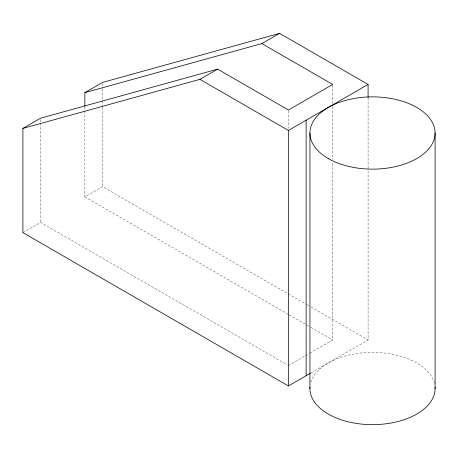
<?xml version="1.0" encoding="UTF-8"?>
<svg xmlns="http://www.w3.org/2000/svg" width="458" height="458" viewBox="0 0 458 458"><rect width="100%" height="100%" fill="white"/><g stroke="black" fill="none" stroke-linecap="round" stroke-linejoin="round"><path stroke-width="0.34" stroke-dasharray="2.29 1.72" d="M22.9 232.653L40.602 222.433L287.189 364.797M84.856 106.914L84.856 196.883L102.558 186.664L306.196 304.232M288.431 365.513L305.028 355.935M305.641 355.58L309.327 353.45M309.94 353.095L332.685 339.962L332.685 162.252M311.091 372.875L368.089 339.962L368.089 170.101M306.814 304.587L310.524 306.728M311.142 307.089L368.089 339.962M84.856 196.883L288.695 314.566M289.313 314.927L310.381 327.086M310.999 327.447L332.685 339.962M368.089 98.018L368.089 169.386M332.685 85.171L332.685 103.726M332.685 106.582L332.685 159.395M288.431 110.722L288.431 128.566M102.558 83.843L102.558 88.125M102.558 88.841L102.558 106.691M102.558 107.407L102.558 186.664M40.602 119.612L40.602 122.469M40.602 123.185L40.602 222.433M310.816 382.453A62.586 36.136 0 0 1 373.688 352.385A62.586 36.136 0 0 1 434.562 383.793"/><path stroke-width="0.69" d="M310.467 373.23L288.431 385.957L22.9 232.653L22.9 128.406L40.602 118.187L217.624 69.129L288.431 110.006L332.685 84.455L261.879 43.579L84.856 92.636L84.856 106.204M84.856 92.636L102.558 82.417L279.58 33.354L368.089 84.455L368.089 97.302M22.9 128.406L199.917 79.349L217.624 69.129M261.879 43.579L279.58 33.354M199.917 79.349L288.431 130.45L368.089 84.455M435.1 133.003L435.1 388.51M309.929 133.003L309.929 388.51M306.133 120.225L306.133 375.737M288.431 130.45L288.431 385.957M435.054 387.17A62.586 36.136 0 0 1 372.514 424.646A62.586 36.136 0 0 1 309.969 387.17M328.26 158.554A62.586 36.136 0 0 0 432.965 142.352A62.586 36.136 0 0 0 356.318 98.098A62.586 36.136 0 0 0 328.26 158.554"/></g></svg>
